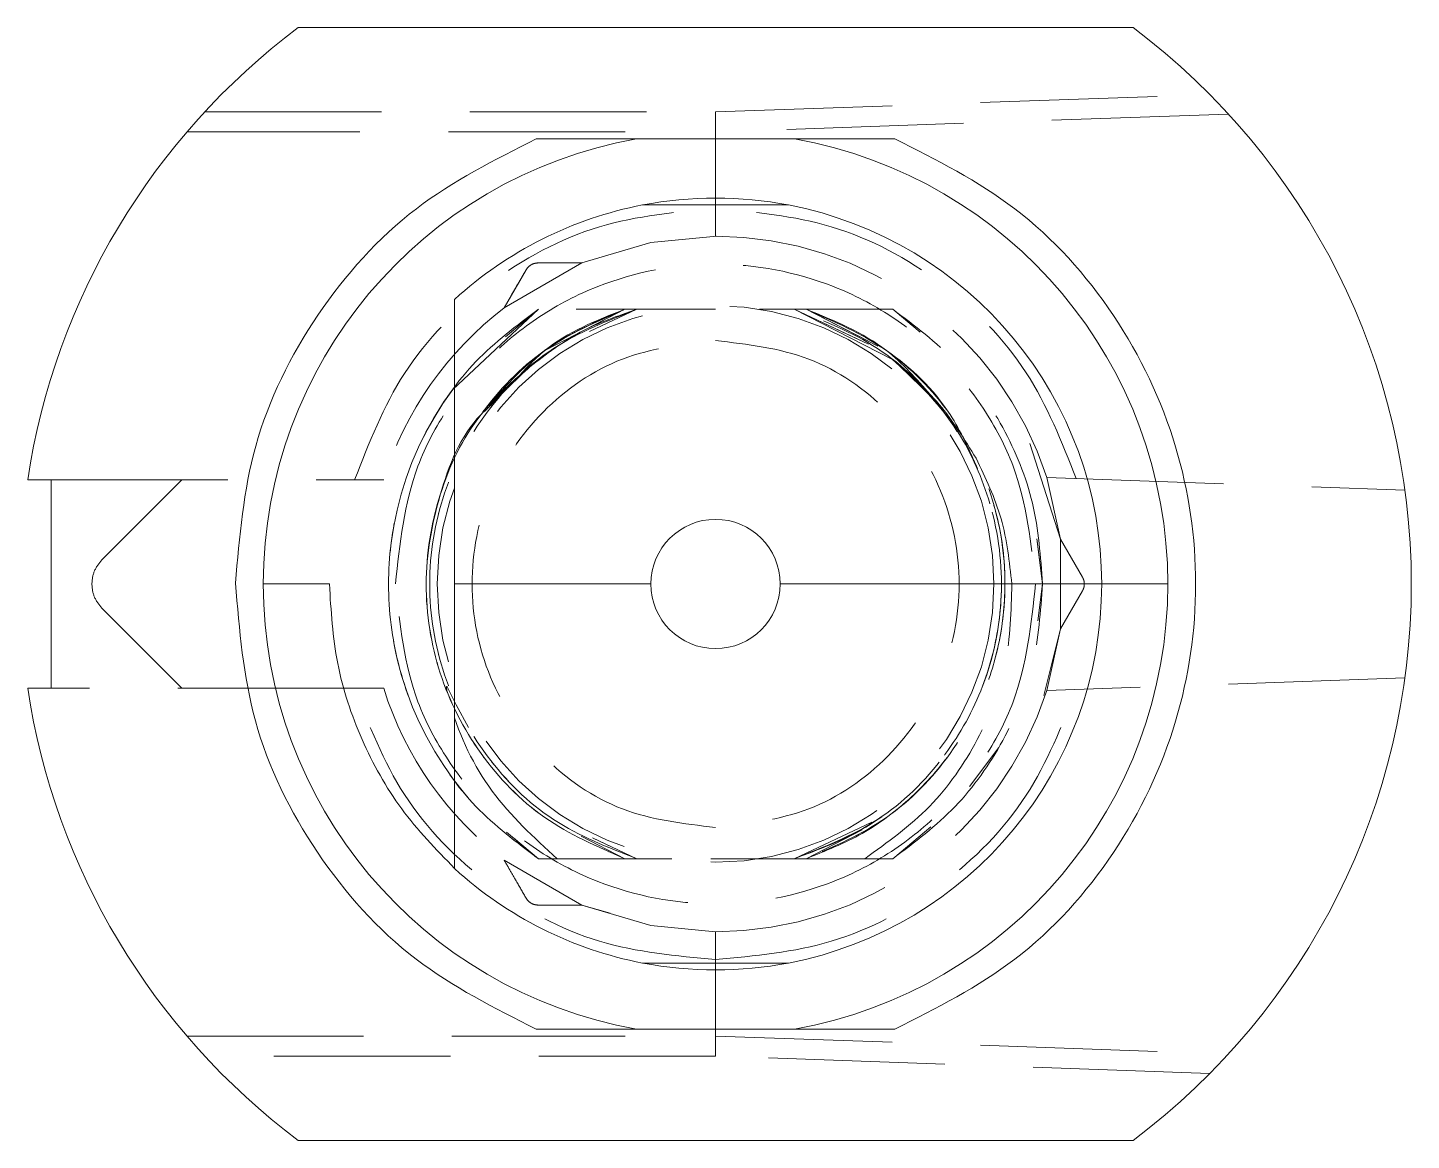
# Model space of a CAD drawing. Header units: millimetres. Extents: x -17 to 589, y 5 to 415.
# Drawn here: x 258.33 to 268.27, y 316.99 to 324.99 of the extents above; entities that cross this region are included whole.
import ezdxf

# ---------------------------------------------------------------- set-up
doc = ezdxf.new("R2010")
doc.units = ezdxf.units.MM
doc.linetypes.add('HIDDEN', pattern=[1.905, 1.27, -0.635])

msp = doc.modelspace()

# ---------------------------------------------------------------- linework, layer by layer
at = {"color": 7, "linetype": 'Continuous', "lineweight": 15}
for p, q in [((266.2719, 324.9889), (260.2719, 324.9889)), ((258.3285, 321.7389), (258.4969, 321.7389)), ((258.4969, 321.7389), (258.4969, 320.2389)), ((260.0219, 320.9889), (260.4969, 320.9889)), ((262.8072, 320.9889), (261.3969, 320.9889)), ((266.0469, 320.9889), (263.7367, 320.9889)), ((266.0469, 320.9889), (266.5219, 320.9889)), ((258.3285, 320.2389), (258.4969, 320.2389)), ((260.2719, 316.9889), (266.2719, 316.9889))]:
    msp.add_line(p, q, dxfattribs=at)
at = {"color": 7, "linetype": 'HIDDEN', "lineweight": 0}
for p, q in [((263.2719, 324.3833), (266.8244, 324.5074)), ((259.6006, 324.3832), (263.2719, 324.3832)), ((263.2719, 324.2389), (263.2719, 324.3833)), ((266.9576, 324.3676), (263.2719, 324.2389)), ((262.6216, 324.2389), (259.4723, 324.2389)), ((263.2719, 323.6889), (263.2719, 324.2389)), ((263.2719, 323.6889), (263.2719, 323.4889)), ((263.7963, 323.7139), (263.7963, 323.7139)), ((262.312, 323.2973), (261.7528, 322.9744)), ((261.7528, 322.9744), (261.9103, 323.2473)), ((261.3827, 322.3865), (261.9984, 322.9639)), ((261.9984, 322.9639), (261.7624, 322.7661)), ((262.0493, 322.67), (262.621, 322.9639)), ((262.0493, 322.6699), (262.621, 322.9639)), ((262.271, 322.9639), (262.621, 322.9639)), ((262.3669, 322.8041), (262.7059, 322.9639)), ((262.7059, 322.9639), (262.367, 322.8041)), ((262.621, 322.9639), (262.3799, 322.8399)), ((262.9567, 322.9639), (262.7059, 322.9639)), ((263.1904, 322.9639), (262.9567, 322.9639)), ((263.2719, 322.9639), (263.0039, 322.9639)), ((263.8379, 322.9639), (263.5872, 322.9639)), ((263.8379, 322.9639), (264.5434, 322.6027)), ((263.8379, 322.9639), (264.3078, 322.7423)), ((264.3078, 322.7424), (263.8379, 322.9639)), ((263.8379, 322.9639), (264.37, 322.713)), ((264.37, 322.713), (263.8379, 322.9639)), ((263.8379, 322.9638), (264.37, 322.713)), ((264.37, 322.713), (263.8379, 322.9638)), ((264.5455, 322.9639), (263.9228, 322.9639)), ((264.3698, 322.7341), (263.9228, 322.9639)), ((263.9228, 322.9639), (264.4369, 322.6996)), ((264.4369, 322.6996), (263.9228, 322.9639)), ((263.9228, 322.9639), (264.4369, 322.6996)), ((264.2729, 322.9639), (264.5455, 322.9639)), ((264.6848, 322.8471), (264.5455, 322.9639)), ((264.7429, 322.7985), (264.5455, 322.9639)), ((265.751, 321.3118), (265.5308, 321.9999)), ((258.4969, 321.7389), (260.6782, 321.7389)), ((258.8639, 321.1657), (259.4371, 321.7389)), ((265.652, 321.7538), (268.2262, 321.6639)), ((265.652, 321.7538), (265.751, 321.3118)), ((265.6219, 320.9889), (265.5813, 321.3126)), ((265.6219, 320.9889), (265.583, 321.2992)), ((265.751, 321.3118), (265.9085, 321.0389)), ((265.751, 320.666), (265.751, 321.3118)), ((265.5887, 320.724), (265.6219, 320.9889)), ((265.9085, 320.9389), (265.751, 320.666)), ((259.4371, 320.2389), (258.8639, 320.8121)), ((265.6319, 320.1881), (265.751, 320.666)), ((265.751, 320.666), (265.652, 320.224)), ((268.2262, 320.3139), (265.652, 320.224)), ((260.6782, 320.2389), (258.4969, 320.2389)), ((265.0964, 319.5323), (265.3071, 319.8139)), ((261.77, 319.2053), (261.9984, 319.0139)), ((264.3944, 319.2763), (263.8379, 319.0139)), ((263.8379, 319.0139), (264.3944, 319.2763)), ((264.3944, 319.2763), (263.8379, 319.0139)), ((263.8379, 319.0139), (264.3944, 319.2763)), ((263.9228, 319.0139), (264.3263, 319.2213)), ((264.5455, 319.0139), (264.8189, 319.2431)), ((261.8201, 319.1633), (261.9984, 319.0139)), ((262.3062, 319.1758), (262.621, 319.0139)), ((262.7059, 319.0139), (262.3886, 319.1635)), ((262.393, 319.1614), (262.7059, 319.0139)), ((261.7528, 319.0034), (262.312, 318.6805)), ((261.9984, 319.0139), (262.621, 319.0139)), ((262.621, 319.0139), (261.9984, 319.0139)), ((261.9984, 319.0139), (262.9567, 319.0139)), ((263.2384, 319.0139), (263.5872, 319.0139)), ((263.5872, 319.0139), (264.3445, 319.0139)), ((264.3445, 319.0139), (263.9228, 319.0139)), ((263.9229, 319.0139), (264.5455, 319.0139)), ((262.312, 318.6805), (261.9969, 318.6805)), ((262.312, 318.6805), (262.5142, 318.6225)), ((263.2719, 318.4889), (263.2719, 318.2889)), ((263.2719, 317.7389), (263.2719, 318.2889)), ((259.4723, 317.7389), (262.6216, 317.7389)), ((263.2719, 317.7389), (266.9576, 317.6102)), ((263.2719, 317.7389), (263.2719, 317.5945)), ((263.2719, 317.5946), (259.6006, 317.5946)), ((266.8244, 317.4704), (263.2719, 317.5945))]:
    msp.add_line(p, q, dxfattribs=at)
at = {"color": 7, "linetype": 'HIDDEN', "lineweight": 0, "flags": 128}
for points in [[(262.312, 323.2973), (262.8063, 323.4452), (263.2804, 323.4889)], [(261.9984, 322.9639), (261.9984, 322.9639)], [(262.7059, 322.9639), (262.7059, 322.9639)], [(262.7059, 322.9639), (262.7059, 322.9639)], [(262.7059, 322.9639), (262.7059, 322.9639)], [(262.7059, 322.9639), (262.7059, 322.9639)], [(262.7059, 322.9639), (262.7059, 322.9639)], [(263.8379, 322.9639), (263.8379, 322.9639)], [(263.8379, 322.9639), (263.8379, 322.9639)], [(263.8379, 322.9639), (263.8379, 322.9639)], [(263.8379, 322.9639), (263.8379, 322.9639)], [(263.8379, 322.9639), (263.8379, 322.9639)], [(263.8379, 322.9639), (263.8379, 322.9639)], [(263.8379, 322.9639), (263.8379, 322.9639)], [(263.8379, 322.9639), (263.8379, 322.9639)], [(264.5455, 322.9639), (264.5455, 322.9639)], [(261.3427, 320.2128), (261.3389, 320.2414), (261.3388, 320.2503), (261.3391, 320.2516), (261.3395, 320.2525), (261.3396, 320.2526), (261.3397, 320.2527), (261.3397, 320.2527), (261.3397, 320.2527), (261.3397, 320.2527), (261.3397, 320.2527), (261.3397, 320.2527), (261.3397, 320.2527), (261.3394, 320.2527), (261.3394, 320.2527), (261.3393, 320.2527), (261.3393, 320.2527), (261.3393, 320.2527), (261.3394, 320.2527), (261.3394, 320.2527), (261.3396, 320.2528), (261.3398, 320.2528), (261.3399, 320.2528), (261.34, 320.2529), (261.34, 320.2529), (261.34, 320.2529), (261.34, 320.2529), (261.34, 320.2529), (261.3403, 320.2529), (261.3407, 320.2528), (261.3414, 320.2524), (261.344, 320.2495), (261.4082, 320.12), (261.4954, 319.957)], [(265.0512, 319.9617), (265.0512, 319.9617)], [(264.2992, 319.2097), (264.2992, 319.2097)], [(261.9984, 319.0139), (261.9984, 319.0139)], [(261.9984, 319.0139), (261.9984, 319.0139)], [(261.9984, 319.0139), (261.9984, 319.0139)], [(261.9984, 319.0139), (261.9984, 319.0139)], [(261.9984, 319.0139), (261.9984, 319.0139)], [(261.9984, 319.0139), (261.9984, 319.0139)], [(261.9984, 319.0139), (261.9984, 319.0139)], [(261.9984, 319.0139), (261.9984, 319.0139)], [(262.9567, 319.0139), (262.9567, 319.0139)], [(263.5872, 319.0139), (263.5872, 319.0139)], [(264.5455, 319.0139), (264.5455, 319.0139)], [(264.5455, 319.0139), (264.5455, 319.0139)], [(264.5455, 319.0139), (264.5455, 319.0139)], [(264.5455, 319.0139), (264.5455, 319.0139)], [(264.5455, 319.0139), (264.5455, 319.0139)], [(264.5455, 319.0139), (264.5455, 319.0139)], [(264.5455, 319.0139), (264.5455, 319.0139)], [(263.2719, 318.4889), (262.8063, 318.5326), (262.312, 318.6805)]]:
    msp.add_lwpolyline(points, dxfattribs=at)
at = {"color": 7, "linetype": 'HIDDEN', "lineweight": 0}
msp.add_circle((263.2719, 320.9889), 2, dxfattribs=at)
at = {"color": 7, "linetype": 'Continuous', "lineweight": 15}
for radius, start, end in [(5, 126.8699, 171.37307), (5, 306.8699, 53.1301), (3.25, 100.06327, 180), (3.25, 0, 79.93673), (2.775, 79.10676, 100.89295), (2.775, 100.89324, 132.50663), (2.775, 0, 79.10705), (0.4648, 0, 180), (3.25, 180, 259.93673), (0.4648, 180, 0), (2.775, 280.89295, 0), (3.25, 280.06327, 0), (5, 188.62693, 233.1301), (2.775, 227.49336, 259.10705), (2.775, 259.10668, 280.89376)]:
    msp.add_arc((263.2719, 320.9889), radius, start, end, dxfattribs=at)
at = {"color": 7, "linetype": 'HIDDEN', "lineweight": 0}
for radius, start, end in [(2.5, 17.81569, 90), (2.5, 127.42024, 162.5424), (2.35, 143.50581, 237.18508), (2.5, 197.4576, 232.57976), (2.5, 270, 342.18431)]:
    msp.add_arc((263.2719, 320.9889), radius, start, end, dxfattribs=at)
at = {"color": 7, "linetype": 'Continuous', "lineweight": 15}
for points, knots in [([(259.8219, 320.9949), (259.8506, 321.3284), (259.9091, 322.0106), (260.3753, 322.9484), (261.0722, 323.73), (261.6836, 324.0382), (261.9825, 324.1889)], [0, 0, 0, 0, 0.244424, 0.5, 0.755576, 1, 1, 1, 1]), ([(261.9825, 324.1889), (262.117, 324.1889), (262.2908, 324.1889), (262.4851, 324.1889), (262.5657, 324.1889), (262.6197, 324.1889), (262.6593, 324.1889), (262.6855, 324.1889), (262.6996, 324.1889), (262.7037, 324.1889), (262.704, 324.1889), (262.704, 324.1889)], [0, 0, 0, 0, 0.52193, 0.674707, 0.779637, 0.851731, 0.901665, 0.954566, 0.975881, 0.993094, 1, 1, 1, 1]), ([(262.704, 324.1889), (262.88, 324.1889), (263.2324, 324.1889), (263.6255, 324.1889), (263.8179, 324.1889), (263.8398, 324.1889)], [0, 0, 0, 0, 0.4691, 0.939613, 1, 1, 1, 1]), ([(263.8398, 324.1889), (263.8403, 324.1889), (263.8415, 324.1889), (263.8533, 324.1889), (263.8967, 324.1889), (264.0932, 324.1889), (264.3271, 324.1889), (264.5233, 324.1889), (264.5613, 324.1889)], [0, 0, 0, 0, 0.016929, 0.039301, 0.081695, 0.236198, 0.852157, 1, 1, 1, 1]), ([(264.5613, 324.1889), (264.8603, 324.038), (265.472, 323.7292), (266.1741, 322.9459), (266.6226, 322.0062), (266.7705, 320.9889), (266.6226, 319.9716), (266.1741, 319.0319), (265.472, 318.2486), (264.8603, 317.9398), (264.5613, 317.7889)], [0, 0, 0, 0, 0.122204, 0.25, 0.377796, 0.5, 0.622204, 0.75, 0.877796, 1, 1, 1, 1]), ([(263.7963, 323.7139), (263.5062, 323.7139), (263.1531, 323.7139), (262.8089, 323.7139), (262.7475, 323.7139)], [0, 0, 0, 0, 0.821486, 1, 1, 1, 1]), ([(261.3969, 323.0346), (261.3969, 322.597), (261.3969, 321.9941), (261.3969, 321.2052), (261.3969, 320.9889)], [0, 0, 0, 0, 0.725757, 1, 1, 1, 1]), ([(261.9825, 317.7889), (261.6828, 317.9401), (261.0697, 318.2494), (260.3717, 319.0343), (259.9061, 319.976), (259.8496, 320.6604), (259.8219, 320.9949)], [0, 0, 0, 0, 0.24439, 0.5, 0.75561, 1, 1, 1, 1]), ([(260.4969, 320.9889), (260.5083, 320.7971), (260.5312, 320.4136), (260.716, 319.8644), (260.996, 319.3572), (261.2633, 319.0812), (261.3969, 318.9432)], [0, 0, 0, 0, 0.25, 0.5, 0.75, 1, 1, 1, 1]), ([(261.3969, 320.9889), (261.3969, 320.794), (261.3969, 320.2896), (261.3969, 319.6078), (261.3969, 319.1588), (261.3969, 318.9432)], [0, 0, 0, 0, 0.246526, 0.63814, 1, 1, 1, 1]), ([(262.7475, 318.2639), (263.0376, 318.2639), (263.3907, 318.2639), (263.7349, 318.2639), (263.7963, 318.2639)], [0, 0, 0, 0, 0.821497, 1, 1, 1, 1]), ([(261.9825, 317.7889), (262.117, 317.7889), (262.2908, 317.7889), (262.4851, 317.7889), (262.5657, 317.7889), (262.6197, 317.7889), (262.6593, 317.7889), (262.6855, 317.7889), (262.6996, 317.7889), (262.7037, 317.7889), (262.704, 317.7889), (262.704, 317.7889)], [0, 0, 0, 0, 0.52193, 0.674707, 0.779637, 0.851731, 0.901665, 0.954566, 0.975881, 0.993094, 1, 1, 1, 1]), ([(262.704, 317.7889), (262.88, 317.7889), (263.2324, 317.7889), (263.6255, 317.7889), (263.8179, 317.7889), (263.8398, 317.7889)], [0, 0, 0, 0, 0.4691, 0.939613, 1, 1, 1, 1]), ([(263.8398, 317.7889), (263.8403, 317.7889), (263.8415, 317.7889), (263.8533, 317.7889), (263.8967, 317.7889), (264.0932, 317.7889), (264.3271, 317.7889), (264.5233, 317.7889), (264.5613, 317.7889)], [0, 0, 0, 0, 0.016929, 0.039301, 0.081695, 0.236198, 0.852157, 1, 1, 1, 1])]:
    msp.add_open_spline(points, degree=3, knots=knots, dxfattribs=at)
at = {"color": 7, "linetype": 'HIDDEN', "lineweight": 0}
for points, knots in [([(260.6782, 321.7389), (260.7814, 322.0032), (260.9936, 322.5461), (261.6228, 323.1824), (262.4089, 323.6101), (262.9894, 323.6631), (263.2719, 323.6889)], [0, 0, 0, 0, 0.243392, 0.5, 0.756608, 1, 1, 1, 1]), ([(265.8635, 321.7464), (265.7597, 322.0099), (265.5466, 322.551), (264.9177, 323.1846), (264.1331, 323.6105), (263.5539, 323.6632), (263.2719, 323.6889)], [0, 0, 0, 0, 0.243423, 0.5, 0.756577, 1, 1, 1, 1]), ([(260.9719, 320.9889), (261.0028, 321.2781), (261.0505, 321.7246), (261.3368, 322.2608), (261.634, 322.6262), (262, 322.9254), (262.536, 323.2027), (263.2719, 323.3447), (264.0077, 323.2027), (264.5437, 322.9255), (264.9096, 322.6264), (265.2069, 322.2609), (265.4933, 321.7248), (265.541, 321.2781), (265.5719, 320.9889)], [0, 0, 0, 0, 0.1197215, 0.1848235, 0.25, 0.315102, 0.3802785, 0.5, 0.6197215, 0.6848235, 0.75, 0.815102, 0.8802785, 1, 1, 1, 1]), ([(261.9103, 323.2473), (261.9152, 323.2545), (261.9251, 323.2689), (261.9464, 323.2847), (261.9708, 323.2953), (261.9882, 323.2966), (261.9969, 323.2973)], [0, 0, 0, 0, 0.2508005, 0.5000001, 0.7491996, 1, 1, 1, 1]), ([(261.9969, 323.2973), (261.9892, 323.297), (261.9788, 323.2966), (261.9615, 323.291), (261.9532, 323.2873), (261.9474, 323.2842), (261.9417, 323.2807), (261.9341, 323.2753), (261.9201, 323.2629), (261.9145, 323.2539), (261.9103, 323.2473)], [0, 0, 0, 0, 0.300148, 0.406676, 0.452606, 0.495873, 0.540099, 0.586724, 0.694539, 1, 1, 1, 1]), ([(261.9969, 323.2973), (262.079, 323.2973), (262.1873, 323.2973), (262.2838, 323.2973), (262.3084, 323.2973), (262.3108, 323.2973), (262.312, 323.2973)], [0, 0, 0, 0, 0.6387178, 0.8437471, 0.9250006, 1, 1, 1, 1]), ([(261.9103, 323.2473), (261.8693, 323.1762), (261.8151, 323.0823), (261.7669, 322.9988), (261.7546, 322.9775), (261.7534, 322.9754), (261.7528, 322.9744)], [0, 0, 0, 0, 0.6387212, 0.8437522, 0.9250038, 1, 1, 1, 1]), ([(262.621, 322.9639), (262.4211, 322.8772), (262.0213, 322.7037), (261.5601, 322.2254), (261.2607, 321.6405), (261.1583, 320.9889), (261.2607, 320.3373), (261.56, 319.7524), (262.0212, 319.2741), (262.4211, 319.1006), (262.621, 319.0139)], [0, 0, 0, 0, 0.125, 0.25, 0.375, 0.5, 0.625, 0.75, 0.875, 1, 1, 1, 1]), ([(262.7059, 319.0139), (262.4991, 319.0948), (262.0854, 319.2566), (261.6032, 319.7331), (261.2893, 320.3249), (261.1815, 320.9889), (261.2893, 321.6529), (261.6032, 322.2446), (262.0854, 322.7212), (262.4991, 322.883), (262.7059, 322.9639)], [0, 0, 0, 0, 0.125, 0.25, 0.375, 0.5, 0.625, 0.75, 0.875, 1, 1, 1, 1]), ([(262.7059, 322.9639), (262.4991, 322.883), (262.0854, 322.7212), (261.6032, 322.2446), (261.2893, 321.6529), (261.1815, 320.9889), (261.2893, 320.3249), (261.6032, 319.7331), (262.0854, 319.2566), (262.4991, 319.0948), (262.7059, 319.0139)], [0, 0, 0, 0, 0.125, 0.25, 0.375, 0.5, 0.625, 0.75, 0.875, 1, 1, 1, 1]), ([(262.7059, 319.0139), (262.4991, 319.0949), (262.0854, 319.2567), (261.6032, 319.7332), (261.2893, 320.3249), (261.1816, 320.9889), (261.2893, 321.6529), (261.6032, 322.2446), (262.0854, 322.7211), (262.4991, 322.8829), (262.7059, 322.9639)], [0, 0, 0, 0, 0.125, 0.25, 0.375, 0.5, 0.625, 0.75, 0.875, 1, 1, 1, 1]), ([(262.7059, 322.9639), (262.4991, 322.8829), (262.0854, 322.7211), (261.6032, 322.2446), (261.2893, 321.6529), (261.1816, 320.9889), (261.2893, 320.3249), (261.6032, 319.7332), (262.0854, 319.2567), (262.4991, 319.0949), (262.7059, 319.0139)], [0, 0, 0, 0, 0.125, 0.25, 0.375, 0.5, 0.625, 0.75, 0.875, 1, 1, 1, 1]), ([(262.7059, 319.0139), (262.4991, 319.0949), (262.0854, 319.2567), (261.6032, 319.7332), (261.2893, 320.3249), (261.1816, 320.9889), (261.2893, 321.6529), (261.6032, 322.2446), (262.0854, 322.7211), (262.4991, 322.8829), (262.7059, 322.9639)], [0, 0, 0, 0, 0.125, 0.25, 0.375, 0.5, 0.625, 0.75, 0.875, 1, 1, 1, 1]), ([(262.7059, 322.9639), (262.4991, 322.8829), (262.0854, 322.7211), (261.6032, 322.2446), (261.2893, 321.6529), (261.1816, 320.9889), (261.2893, 320.3249), (261.6032, 319.7332), (262.0854, 319.2567), (262.4991, 319.0949), (262.7059, 319.0139)], [0, 0, 0, 0, 0.1250001, 0.2500002, 0.3750001, 0.5, 0.625, 0.7499999, 0.8749999, 1, 1, 1, 1]), ([(261.6002, 322.2257), (261.7417, 322.3883), (262.0247, 322.7135), (262.4223, 322.8804), (262.621, 322.9639)], [0, 0, 0, 0, 0.5000004, 1, 1, 1, 1]), ([(261.8278, 322.4498), (261.897, 322.5264), (262.1122, 322.7651), (262.4153, 322.8835), (262.621, 322.9639)], [0, 0, 0, 0, 0.321279, 1, 1, 1, 1]), ([(262.7059, 322.9639), (262.5667, 322.9157), (262.2883, 322.8193), (262.0542, 322.6403), (261.9372, 322.5508)], [0, 0, 0, 0, 0.5000007, 1, 1, 1, 1]), ([(262.7059, 322.9639), (262.7056, 322.9639), (262.7048, 322.9639), (262.698, 322.9639), (262.6713, 322.9639), (262.6429, 322.9639), (262.621, 322.9639)], [0, 0, 0, 0, 0.068898, 0.145453, 0.344929, 1, 1, 1, 1]), ([(262.621, 322.9639), (262.6427, 322.9639), (262.6708, 322.9639), (262.698, 322.9639), (262.7048, 322.9639), (262.7056, 322.9639), (262.7059, 322.9639)], [0, 0, 0, 0, 0.6594708, 0.8553283, 0.9305157, 1, 1, 1, 1]), ([(263.8379, 322.9639), (263.8383, 322.9639), (263.8391, 322.9639), (263.8459, 322.9639), (263.8725, 322.9639), (263.901, 322.9639), (263.9229, 322.9639)], [0, 0, 0, 0, 0.068868, 0.145416, 0.344909, 1, 1, 1, 1]), ([(263.9228, 322.9639), (263.9012, 322.9639), (263.8731, 322.9639), (263.8459, 322.9639), (263.839, 322.9639), (263.8383, 322.9639), (263.8379, 322.9639)], [0, 0, 0, 0, 0.659358, 0.855274, 0.930498, 1, 1, 1, 1]), ([(263.8379, 322.9639), (263.8383, 322.9639), (263.8391, 322.9639), (263.8459, 322.9639), (263.8725, 322.9639), (263.901, 322.9639), (263.9228, 322.9639)], [0, 0, 0, 0, 0.0689479, 0.1455816, 0.3451712, 1, 1, 1, 1]), ([(263.8379, 319.0139), (264.0448, 319.0948), (264.4585, 319.2566), (264.9407, 319.7331), (265.2546, 320.3249), (265.3623, 320.9889), (265.2546, 321.6529), (264.9407, 322.2447), (264.4585, 322.7211), (264.0448, 322.883), (263.8379, 322.9639)], [0, 0, 0, 0, 0.125, 0.2499999, 0.3749999, 0.5, 0.625, 0.7499999, 0.8749999, 1, 1, 1, 1]), ([(263.9228, 322.9639), (264.1228, 322.8772), (264.5226, 322.7037), (264.9838, 322.2254), (265.2831, 321.6406), (265.3856, 320.9889), (265.2831, 320.3373), (264.9838, 319.7524), (264.5226, 319.274), (264.1228, 319.1006), (263.9229, 319.0139)], [0, 0, 0, 0, 0.125, 0.25, 0.375, 0.5, 0.625, 0.75, 0.875, 1, 1, 1, 1]), ([(265.1549, 321.8175), (265.0954, 321.9514), (264.9479, 322.2836), (264.5186, 322.7019), (264.1214, 322.8766), (263.9228, 322.9639)], [0, 0, 0, 0, 0.252266, 0.626133, 1, 1, 1, 1]), ([(263.9229, 322.9639), (264.1269, 322.8812), (264.4714, 322.7414), (264.7151, 322.4639), (264.8146, 322.3507)], [0, 0, 0, 0, 0.59211, 1, 1, 1, 1]), ([(264.5434, 322.6027), (264.6817, 322.4746), (264.9584, 322.2185), (265.2217, 321.71), (265.346, 321.1561), (265.3132, 320.5876), (265.1283, 320.049), (264.8037, 319.5834), (264.3674, 319.2124), (264.0144, 319.0801), (263.8379, 319.0139)], [0, 0, 0, 0, 0.125, 0.25, 0.375001, 0.500001, 0.625001, 0.750001, 0.875, 1, 1, 1, 1]), ([(265.1444, 321.8935), (265.0618, 322.0276), (264.8975, 322.2945), (264.6611, 322.5003), (264.5434, 322.6027)], [0, 0, 0, 0, 0.502467, 1, 1, 1, 1]), ([(262.621, 319.0139), (262.4211, 319.1006), (262.0213, 319.274), (261.56, 319.7525), (261.261, 320.337), (261.1574, 320.99), (261.2641, 321.6365), (261.519, 322.1797), (261.7936, 322.4271), (261.9065, 322.5288)], [0, 0, 0, 0, 0.149287, 0.298575, 0.447862, 0.59715, 0.746437, 0.895724, 1, 1, 1, 1]), ([(262.621, 319.0139), (262.4211, 319.1006), (262.0213, 319.274), (261.56, 319.7525), (261.261, 320.337), (261.1574, 320.99), (261.2642, 321.6364), (261.517, 322.1766), (261.7886, 322.4216), (261.8986, 322.5209)], [0, 0, 0, 0, 0.149669, 0.299339, 0.449008, 0.598677, 0.748346, 0.898016, 1, 1, 1, 1]), ([(261.8966, 322.5188), (261.7873, 322.4202), (261.5165, 322.1758), (261.2642, 321.6364), (261.1574, 320.99), (261.261, 320.3369), (261.56, 319.7525), (262.0212, 319.274), (262.4211, 319.1006), (262.621, 319.0139)], [0, 0, 0, 0, 0.101378, 0.251148, 0.400918, 0.550689, 0.700459, 0.85023, 1, 1, 1, 1]), ([(261.9372, 322.5508), (261.8451, 322.4642), (261.7369, 322.3625), (261.6328, 322.2489), (261.6109, 322.2294), (261.604, 322.2256), (261.6017, 322.2252), (261.6007, 322.2254), (261.6004, 322.2256), (261.6002, 322.2257)], [0, 0, 0, 0, 0.8053593, 0.9459667, 0.9826923, 0.9932326, 0.9969187, 0.9985022, 1, 1, 1, 1]), ([(262.621, 319.0139), (262.4211, 319.1006), (262.0213, 319.274), (261.5599, 319.7525), (261.2611, 320.3369), (261.157, 320.9903), (261.2654, 321.6354), (261.4988, 322.1484), (261.7435, 322.3725), (261.8278, 322.4498)], [0, 0, 0, 0, 0.153218, 0.306436, 0.459655, 0.612873, 0.766091, 0.919309, 1, 1, 1, 1]), ([(261.6063, 322.227), (261.5998, 322.2206), (261.44, 322.0617), (261.2718, 321.6302), (261.1554, 320.9917), (261.2615, 320.3365), (261.5598, 319.7526), (262.0213, 319.274), (262.4211, 319.1006), (262.621, 319.0139)], [0, 0, 0, 0, 0.006975, 0.172479, 0.337984, 0.503488, 0.668992, 0.834496, 1, 1, 1, 1]), ([(263.9228, 319.0139), (264.0601, 319.0687), (264.3346, 319.1783), (264.6905, 319.4483), (264.9846, 319.7814), (265.2007, 320.1707), (265.3304, 320.5966), (265.3655, 321.0396), (265.3123, 321.4831), (265.2004, 321.7567), (265.1444, 321.8935)], [0, 0, 0, 0, 0.125, 0.25, 0.375, 0.5, 0.625, 0.75, 0.875, 1, 1, 1, 1]), ([(265.1444, 321.8935), (265.2124, 321.7508), (265.3493, 321.4639), (265.3837, 321.1479), (265.401, 320.9889)], [0, 0, 0, 0, 0.497063, 1, 1, 1, 1]), ([(260.6782, 321.7389), (260.7059, 321.7389), (260.761, 321.7389), (260.8292, 321.7389), (260.8784, 321.7389), (260.8842, 321.7389), (260.8871, 321.7389)], [0, 0, 0, 0, 0.2581054, 0.5125954, 0.7555938, 1, 1, 1, 1]), ([(265.5719, 320.9889), (265.541, 320.6997), (265.4933, 320.2532), (265.207, 319.717), (264.9099, 319.3516), (264.5438, 319.0524), (264.0078, 318.7751), (263.2719, 318.6331), (262.5362, 318.7751), (262.0002, 319.0523), (261.6342, 319.3514), (261.3369, 319.7169), (261.0505, 320.253), (261.0028, 320.6997), (260.9719, 320.9889)], [0, 0, 0, 0, 0.119721, 0.184824, 0.25, 0.315102, 0.380279, 0.5, 0.619721, 0.684824, 0.75, 0.815102, 0.880279, 1, 1, 1, 1]), ([(264.3445, 319.0139), (264.5075, 319.1311), (264.8311, 319.3639), (265.1719, 319.8569), (265.3857, 320.4083), (265.3959, 320.7963), (265.401, 320.9889)], [0, 0, 0, 0, 0.255054, 0.506739, 0.755054, 1, 1, 1, 1]), ([(263.2719, 318.2889), (262.9894, 318.3147), (262.4089, 318.3677), (261.6228, 318.7954), (260.9936, 319.4317), (260.7814, 319.9746), (260.6782, 320.2389)], [0, 0, 0, 0, 0.243392, 0.5, 0.756608, 1, 1, 1, 1]), ([(260.6782, 320.2389), (260.706, 320.2389), (260.7612, 320.2389), (260.8294, 320.2389), (260.8785, 320.2389), (260.8842, 320.2389), (260.8871, 320.2389)], [0, 0, 0, 0, 0.25862, 0.513617, 0.75609, 1, 1, 1, 1]), ([(262.1329, 319.0139), (261.9661, 319.1666), (261.6324, 319.4721), (261.4182, 319.9245), (261.352, 320.1772), (261.3427, 320.2128)], [0, 0, 0, 0, 0.461832, 0.924144, 1, 1, 1, 1]), ([(263.2719, 318.2889), (263.5539, 318.3146), (264.1331, 318.3673), (264.9177, 318.7932), (265.5466, 319.4268), (265.7597, 319.9679), (265.8635, 320.2314)], [0, 0, 0, 0, 0.243423, 0.5, 0.756577, 1, 1, 1, 1]), ([(261.7528, 319.0034), (261.7534, 319.0024), (261.7546, 319.0003), (261.7669, 318.9789), (261.7971, 318.9267), (261.8474, 318.8396), (261.8882, 318.7688), (261.9103, 318.7305)], [0, 0, 0, 0, 0.074114, 0.154923, 0.35991, 0.65372, 1, 1, 1, 1]), ([(262.7059, 319.0139), (262.7056, 319.0139), (262.7048, 319.0139), (262.6979, 319.0139), (262.6713, 319.0139), (262.6429, 319.0139), (262.621, 319.0139)], [0, 0, 0, 0, 0.068911, 0.145477, 0.344961, 1, 1, 1, 1]), ([(262.621, 319.0139), (262.6427, 319.0139), (262.6707, 319.0139), (262.6979, 319.0139), (262.7048, 319.0139), (262.7056, 319.0139), (262.7059, 319.0139)], [0, 0, 0, 0, 0.6593264, 0.8552765, 0.9305099, 1, 1, 1, 1]), ([(262.7059, 319.0139), (262.7056, 319.0139), (262.7048, 319.0139), (262.698, 319.0139), (262.6714, 319.0139), (262.6429, 319.0139), (262.621, 319.0139)], [0, 0, 0, 0, 0.06884, 0.145314, 0.344679, 1, 1, 1, 1]), ([(262.621, 319.0139), (262.6427, 319.0139), (262.6708, 319.0139), (262.698, 319.0139), (262.7048, 319.0139), (262.7056, 319.0139), (262.7059, 319.0139)], [0, 0, 0, 0, 0.659561, 0.855379, 0.930537, 1, 1, 1, 1]), ([(263.8379, 319.0139), (263.8383, 319.0139), (263.839, 319.0139), (263.8459, 319.0139), (263.8725, 319.0139), (263.901, 319.0139), (263.9228, 319.0139)], [0, 0, 0, 0, 0.068863, 0.145381, 0.344814, 1, 1, 1, 1]), ([(263.8379, 319.0139), (263.8383, 319.0139), (263.8391, 319.0139), (263.8459, 319.0139), (263.8725, 319.0139), (263.901, 319.0139), (263.9228, 319.0139)], [0, 0, 0, 0, 0.068947, 0.145569, 0.345136, 1, 1, 1, 1]), ([(263.9229, 319.0139), (263.9012, 319.0139), (263.8731, 319.0139), (263.8459, 319.0139), (263.839, 319.0139), (263.8383, 319.0139), (263.8379, 319.0139)], [0, 0, 0, 0, 0.659587, 0.855421, 0.930569, 1, 1, 1, 1]), ([(261.9969, 318.6805), (261.9882, 318.6812), (261.9708, 318.6825), (261.9464, 318.693), (261.9251, 318.7089), (261.9152, 318.7233), (261.9103, 318.7305)], [0, 0, 0, 0, 0.2508005, 0.5000001, 0.7491996, 1, 1, 1, 1]), ([(261.9103, 318.7305), (261.9144, 318.724), (261.92, 318.7152), (261.9335, 318.703), (261.9408, 318.6977), (261.9464, 318.6942), (261.9522, 318.691), (261.9607, 318.6871), (261.9785, 318.6812), (261.9891, 318.6808), (261.9969, 318.6805)], [0, 0, 0, 0, 0.300148, 0.406676, 0.452606, 0.495873, 0.540099, 0.586724, 0.694539, 1, 1, 1, 1]), ([(261.9969, 318.6805), (262.079, 318.6805), (262.1873, 318.6805), (262.2838, 318.6805), (262.3084, 318.6805), (262.3108, 318.6805), (262.312, 318.6805)], [0, 0, 0, 0, 0.638677, 0.843739, 0.924999, 1, 1, 1, 1])]:
    msp.add_open_spline(points, degree=3, knots=knots, dxfattribs=at)
for points in [[(261.9984, 322.9639), (261.8418, 322.8461), (261.5286, 322.6105), (261.188, 322.1238), (260.9707, 321.5756), (260.8976, 320.9889), (260.9707, 320.4022), (261.188, 319.854), (261.5286, 319.3673), (261.8418, 319.1317), (261.9984, 319.0139)], [(262.7059, 322.9639), (262.5667, 322.9157), (262.2883, 322.8193), (262.0542, 322.6403), (261.9372, 322.5508)], [(265.6219, 320.9889), (265.6079, 321.1845), (265.5797, 321.5756), (265.3542, 322.1238), (265.0157, 322.6105), (264.7022, 322.8461), (264.5455, 322.9639)], [(265.6219, 320.9889), (265.6079, 321.1845), (265.5797, 321.5756), (265.3542, 322.1238), (265.0157, 322.6105), (264.7022, 322.8461), (264.5455, 322.9639)], [(263.2719, 319.2389), (263.0429, 319.2652), (262.5848, 319.3178), (262.0023, 319.7225), (261.613, 320.301), (261.4764, 320.9889), (261.613, 321.6768), (262.0023, 322.2553), (262.5848, 322.66), (263.0429, 322.7126), (263.2719, 322.7389)], [(263.2719, 322.7389), (263.501, 322.7126), (263.9591, 322.66), (264.5416, 322.2553), (264.9308, 321.6768), (265.0675, 320.9889), (264.9308, 320.301), (264.5416, 319.7225), (263.9591, 319.3178), (263.501, 319.2652), (263.2719, 319.2389)], [(258.8639, 320.8121), (258.8433, 320.8379), (258.8023, 320.8896), (258.7848, 320.9889), (258.8023, 321.0882), (258.8433, 321.1399), (258.8639, 321.1657)], [(264.5455, 319.0139), (264.7022, 319.1317), (265.0157, 319.3673), (265.3542, 319.854), (265.5797, 320.4022), (265.6079, 320.7933), (265.6219, 320.9889)], [(264.5455, 319.0139), (264.7022, 319.1317), (265.0157, 319.3673), (265.3542, 319.854), (265.5797, 320.4022), (265.6079, 320.7933), (265.6219, 320.9889)], [(265.9085, 321.0389), (265.9123, 321.031), (265.9199, 321.0152), (265.9229, 320.9889), (265.9199, 320.9626), (265.9123, 320.9468), (265.9085, 320.9389)]]:
    msp.add_open_spline(points, degree=3, dxfattribs=at)

doc.saveas('drawing.dxf')
